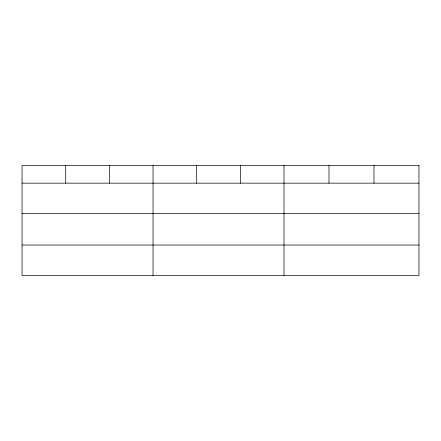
<?xml version="1.0" encoding="UTF-8"?>
<svg xmlns="http://www.w3.org/2000/svg" width="441" height="441" viewBox="0 0 441 441"><rect width="100%" height="100%" fill="white"/><g stroke="black" fill="none" stroke-linecap="round" stroke-linejoin="round"><path stroke-width="0.66" d="M22.05 183.158L418.95 183.158M22.05 213.631L418.95 213.631M22.05 245.031L418.95 245.031M373.968 165.491L373.968 183.158M328.986 165.491L328.986 183.158M284.004 165.491L284.004 275.509M240.345 165.491L240.345 183.158M196.686 165.491L196.686 183.158M153.027 165.491L153.027 275.509M109.368 165.491L109.368 183.158M65.709 165.491L65.709 183.158M418.95 165.491L22.05 165.491L22.05 275.509L418.95 275.509L418.95 165.491"/></g></svg>
